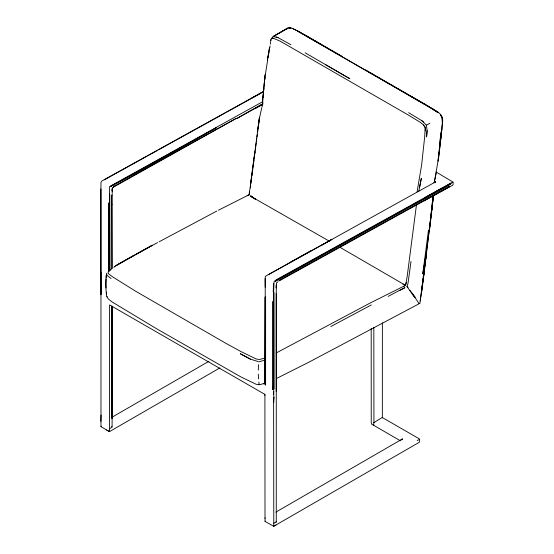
<?xml version="1.0" encoding="UTF-8"?>
<svg xmlns="http://www.w3.org/2000/svg" width="554" height="554" viewBox="0 0 554 554"><rect width="100%" height="100%" fill="white"/><g stroke="black" fill="none" stroke-linecap="round" stroke-linejoin="round"><path stroke-width="0.83" d="M250.699 98.591L104.027 179.752L101.728 181.123L100.96 182.356L100.98 426.677L108.736 431.206L109.886 431.386L219.869 367.939M100.876 272.118L100.883 294.756L100.842 285.961M108.626 271.488L108.626 202.903L109.083 203.173L109.083 271.148M111.901 204.537L111.908 195.188L112.081 268.448M111.894 306.085L112.081 418.727L112.081 306.237M278.004 281.785L276.501 282.921L276.245 287.935L276.273 285.075L276.273 522.069L273.787 523.246L273.718 526.3L265.103 521.432L265.006 520.94L264.902 394.129M112.116 195.23L112.379 188.187M112.095 426.421L112.116 306.334M265.068 278.607L265.193 287.249M273.531 283.496L273.205 291.875M419.697 439.461L419.295 442.265L273.718 526.3M106.07 279.05L106.084 287.969M265.096 379.455L264.916 384.192L263.822 383.894M258.254 370.169L258.538 364.657M101.063 415.05L100.876 421.345M100.876 293.052L100.883 188.907M111.901 311.147L112.088 306.424M262.7 102.732L262.88 98.473M270.892 39.542L270.719 40.968L271.335 38.441L273.164 38.164L280.179 41.169L407.723 114.706L420.514 122.448L423.581 125.003L425.216 127.282L424.676 136.935L421.642 164.857L417.086 191.822M106.174 277.54L106.326 275.262M433.076 196.088L429.26 230.866M262.949 97.636L265.117 74.818M416.511 204.461L407.225 276.065L405.867 284.25L405.417 285.234L403.963 286.245M426.642 136.803L427.099 130.612L426.462 125.218L421.774 120.537M263.15 97.649L263.406 94.256M263.662 90.863L263.856 88.315M106.188 275.74L105.682 284.597L106.479 296.092L108.238 298.876L112.047 301.916L156.519 328.709L240.942 376.955L256.17 384.282L259.334 384.732L264.41 383.423M262.568 100.904L265.075 74.866M276.321 34.715L273.122 36.626M442.224 124.754L440.195 144.054M442.369 123.189C444.003 117.358 439.966 112.407 434.8 110.218M426.532 136.817L427.099 130.612M432.909 197.743L429.211 230.817M431.878 209.945L432.196 206.697M432.439 204.26L433.159 196.954M433.318 197.106L423.893 274.839M431.85 210.728L432.252 206.663M432.411 205.035L433.207 196.912M402.052 439.883L402.128 439.128L275.954 512.083M439.911 144.788C439.405 135.128 444.758 124.421 440.832 115.052M441.503 129.414L437.895 161.609L434.751 180.022M264.23 84.894L264.507 82.324M264.784 79.755L265.061 77.186M440.132 144.088L441.718 129.567M441.96 128.853L438.256 161.076M264.992 395.376L264.611 394.247L262.991 393.285L109.609 304.929L109.415 431.545M429.502 230.076L431.753 211.566M438.096 160.902L440.091 144.892M255.283 150.314L256.239 142.884M256.454 141.228L256.772 138.749M256.98 137.101L257.298 134.622M274.043 397.163L273.621 400.466L273.787 523.246M406.982 286.792L408.028 283.205L410.999 261.467M421.296 292.38L426.372 252.943M423.575 275.137L426.414 252.998M426.663 252.202L419.877 303.488L419.323 303.703M421.594 291.543L423.824 274.327M421.656 292.131L423.921 274.625M254.951 151.256L250.387 185.583M252.638 170.466L252.859 168.783M253.081 167.107L253.413 164.586M253.635 162.904L253.967 160.383M254.189 158.7L254.515 156.18M254.736 154.497L255.069 151.976M250.387 185.701L259.452 117.275M251.738 177.211L248.947 195.174M251.966 175.528L252.299 172.993M257.34 132.676L259.397 117.663M257.617 132.143L257.845 130.481M258.074 128.812L258.42 126.319M258.649 124.65L259.563 117.995M249.625 192.051L249.473 194.586M421.532 291.639L420.223 300.967M269.812 47.526L270.047 45.857M270.283 44.188L270.636 41.682M453.13 182.169L453.054 184.946L449.045 187.266M250.484 187.903L250.727 186.296M265.345 74.617L267.693 59.763M262.471 105.288L262.901 102.809M267.402 59.957L269.41 48.06M268.115 57.318L268.399 55.684M268.683 54.057L268.967 52.422M269.251 50.795L269.528 49.161M267.506 59.818L269.701 47.374M418.713 191.58L421.289 178.298M259.674 117.157L261.772 107.691M419.544 187.723L421.372 178.319M406.207 282.457L405.632 284.749M436.386 172.363L434.191 182.425M106.403 274.036L107.213 275.539L111.07 278.53M262 106.97L262.388 105.842M265.103 521.432L265.228 521.072M264.992 518.357L265.179 517.838M249.293 194.648L218.421 210.229M106.908 273.157L106.673 274.064M405.639 284.915L405.14 285.352M287.547 28.863L288.135 27.963L290.808 28.095M255.214 108.501L262.755 104.332M435.299 182.218L435.61 181.608M108.563 271.585L111.839 268.69M371.81 423.561L371.415 423.955L372.059 424.378L400.223 440.679M272.042 37.374L273.108 36.786M113.799 267.298L115.107 266.37M109.671 428.685L112.24 427.002L111.569 426.338M450.817 183.215L424.676 197.889L452.902 181.996L436.102 172.003M419.627 439.294L417.224 440.52M401.969 439.315L402.599 438.913L400.923 439.973M287.083 28.586L274.001 36.155M117.303 265.02L119.498 263.676M120.966 262.783L126.125 259.798M114.761 266.405L152.094 245.443M115.834 265.498L152.426 245.09M274.382 525.968L275.989 524.998M435.61 181.809L433.63 182.965L435.409 182.183M282.865 30.969L287.858 28.019L276.398 34.667M320.995 245.692L322.449 244.847M323.91 244.009L331.943 239.37L268.316 274.625M111.686 417.418L208.941 361.27M100.98 426.573L101.604 426.213M273.593 36.239L282.512 31.114M388.146 296.404L404.808 287.547M433.083 183.256L265.262 276.398L264.992 382.606L265.179 297.082M127.607 258.967L129.082 258.129M130.564 257.298L134.255 255.214M104.297 179.877L109.9 176.74M261.246 93.017L228.913 110.938M290.621 262.042L311.48 250.443M441.808 188.208L276.827 279.445L274.091 281.48L273.628 292.159L273.787 402.273M442.092 190.853L424.073 200.832L448.809 187.349L448.331 187.384M110.599 176.352L146.838 156.311M147.572 155.903L157.08 150.646M158.541 149.836L187.764 133.687M188.519 133.272L225.201 112.995M226.683 112.171L228.172 111.347M262.776 103.688L236.475 118.695L262.776 104.124M426.317 125.239L429.8 123.327M424.779 200.451L279.251 280.864L278.842 280.601L449.301 186.352L449.28 186.871L441.206 191.331M262.638 101.728L109.616 186.539L109.505 270.504M405.085 285.566L370.335 302.934L276.148 353.009M136.519 253.988L149.324 247.049M150.827 246.232L152.336 245.415M254.972 108.452L262.215 104.54M330.807 326.555L371.27 304.97M153.091 245.007L157.613 242.583M159.123 241.779L216.891 211.012M418.921 303.848L309.284 361.991L276.404 378.527M400.064 290.261L404.884 287.893M264.05 360.322L258.753 361.859M247.105 195.687L248.698 195.278M264.119 358.286L259.487 359.491L256.246 359.013L241.149 351.665L225.942 343.362L135.536 291.169L112.323 276.654L108.57 273.752L108.072 272.076M288.523 27.915L290.94 27.894M382.579 417.889L382.267 417.391L374.227 422.453L373.41 422.404L373.839 422.944L373.708 425.327M274.14 36.772L277.99 37.527M272.076 38.087L273.053 38.178M289.32 27.804L290.781 28.025M258.074 361.533L250.484 359.179L240.394 353.833M403.845 284.541L404.254 284.673L402.987 284.237L404.981 284.832M276.211 293.454L276.204 391.484M275.968 36.931L277.886 37.596M291.314 28.012L297.609 30.962M404.565 284.804L340.066 247.361M293.156 28.76L296.847 30.622M277.956 37.603L290.912 44.715M240.394 353.784L250.484 359.179M297.63 30.823L306.591 35.885M297.436 31.031L306.591 36.038M297.456 31.093L409.759 95.773M424.613 104.027L433.948 109.526M306.48 35.823L341.783 56.203M365.55 69.922L425.008 104.256M306.549 36.072L321.043 44.382M410.666 96.181L425.188 104.512M306.168 35.962L423.886 103.923L437.182 112.095M409.787 95.835L423.907 103.993M325.821 64.832L349.837 78.703L305.143 52.796M329.72 241.392L250.311 196.061L255.532 199.198M382.911 417.875L419.371 438.906M408.651 112.691L421.719 120.599M425.105 104.519L434.177 109.81M106.617 429.946L108.736 431.206M111.458 204.087L111.887 204.35L111.901 268.254M441.891 116.776L440.589 115.184M254.148 198.304L255.484 199.17L250.747 195.998L253.441 197.833M434.71 110.218L438.512 112.684M432.612 109.076L437.154 112.033M276.121 521.369L276.273 522.069M253.573 197.875L251.156 196.026M421.677 120.613L423.665 122.205M423.457 125.01L424.96 127.247M407.024 286.46L414.794 297.733M409.863 290.31L415.175 297.221M412.488 293.807L419.046 303.585M407.335 286.307L407.938 287.609M442.314 117.496L442.694 119.179M373.936 422.411L373.825 327.497M107.116 296.563L107.178 296.916M258.877 382.052L259.113 384.317M106.41 292.09L106.624 294.583M258.586 378.95L258.289 374.179M425.216 127.282L425.313 128.701M273.461 391.546L273.621 394.413M382.35 417.044L382.371 322.85M425.34 128.708L425.34 130.959M371.194 328.57L371.228 422.958M109.927 270.165L109.671 193.983L109.671 270.518M273.794 292.277L273.787 388.936L273.794 292.277M112.164 188.866L112.123 191.158L112.185 188.886M429.121 230.72L426.282 252.783L422.792 273.808L428.484 230.139L429.121 230.72M273.198 386.283L272.734 389.566L272.734 301.411L273.198 301.681L273.198 386.283M114.546 185.999L112.746 187.564L236.482 118.244L114.546 185.999M277.319 279.666L275.386 281.335L449.28 185.078L451.067 183.561L277.319 279.666M113.023 185.071L110.786 186.379C146.512 167.71 181.629 147.572 216.683 127.593L113.023 185.071M263.469 91.521L250.685 98.647L263.475 91.507M265.622 297.304L265.186 297.062L265.186 381.658L265.622 385.12L265.622 297.304"/></g></svg>
